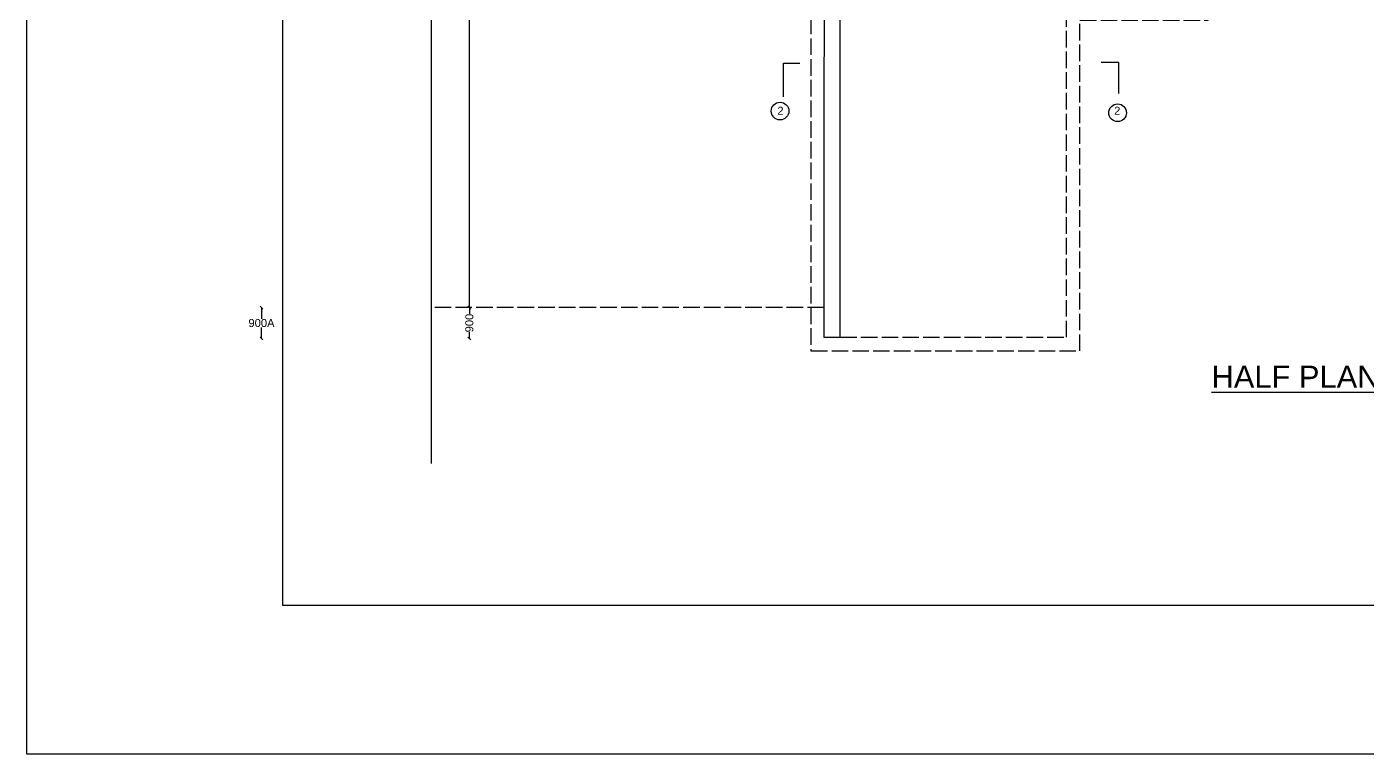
# Model space of a CAD drawing. Header units: metres. Extents: x 1152 to 2703, y 428 to 1487.
# Drawn here: x 1151.8 to 1637.4, y 428 to 691.5 of the extents above; entities that cross this region are included whole.
import ezdxf

# ---------------------------------------------------------------- set-up
doc = ezdxf.new("R2010")
doc.units = ezdxf.units.M
doc.header["$MEASUREMENT"] = 0
doc.linetypes.add('ACAD_ISO02W100', pattern=[15, 12, -3])
doc.layers.add('DRAWING', color=7, linetype='Continuous')
doc.styles.get("Standard").update_dxf_attribs({"font": 'ARIAL_1.TTF', "height": 2.9})
doc.dimstyles.get("Standard").update_dxf_attribs({"dimtxt": 1, "dimasz": 1, "dimexe": 0.18, "dimexo": 0.0625, "dimgap": 0.09, "dimtad": 0, "dimtih": 1, "dimtoh": 1, "dimdec": 0, "dimzin": 0, "dimdsep": 46, "dimtxsty": 'Standard', "dimblk": 'OBLIQUE', "dimcen": 0, "dimse1": 1, "dimse2": 1, "dimadec": 0, "dimazin": 0, "dimtfac": 1, "dimtdec": 0, "dimtofl": 0, "dimtmove": 0, "dimatfit": 3, "dimfxl": 0, "dimtolj": 1, "dimtzin": 0, "dimarcsym": 0})
picture_1 = doc.add_image_def('image1.jpg', size_in_pixel=(7220, 4931))

# ---------------------------------------------------------------- blocks, each defined once
blk = doc.blocks.new('_Oblique')
at = {"color": 0, "linetype": 'ByBlock', "lineweight": -2}
blk.add_line((-0.5, -0.5), (0.5, 0.5), dxfattribs=at)
blk = doc.blocks.new('*D52')
at = {"layer": 'Defpoints', "color": 0, "transparency": 16777216}
for p in [(1315.65, 818.66), (1312.1, 589.77), (1318.16, 589.77)]:
    blk.add_point(p, dxfattribs=at)
at = {"layer": 'DRAWING', "color": 0, "lineweight": -2, "transparency": 16777216}
for p, q in [((1312.1, 818.66), (1312.1, 709.63)), ((1312.1, 589.77), (1312.1, 698.81))]:
    blk.add_line(p, q, dxfattribs=at)
for p, rotation in [((1312.1, 818.66), 90), ((1312.1, 589.77), 270)]:
    blk.add_blockref('_Oblique', p, dxfattribs=dict(at, rotation=rotation))
at = {"layer": 'DRAWING', "color": 0, "transparency": 16777216, "insert": (1312.1, 704.22), "char_height": 2.9, "attachment_point": 5, "rotation": 90}
blk.add_mtext('\\A1;11426', dxfattribs=at)
blk = doc.blocks.new('*D53')
at = {"layer": 'Defpoints', "color": 0, "transparency": 16777216}
for p in [(1312.1, 589.77), (1236.8, 578.6), (1312.1, 578.6)]:
    blk.add_point(p, dxfattribs=at)
at = {"layer": 'DRAWING', "color": 0, "lineweight": -2, "transparency": 16777216}
for p, q in [((1236.8, 589.77), (1236.8, 585.76)), ((1236.8, 578.6), (1236.8, 582.62))]:
    blk.add_line(p, q, dxfattribs=at)
for p, rotation in [((1236.8, 589.77), 90), ((1236.8, 578.6), 270)]:
    blk.add_blockref('_Oblique', p, dxfattribs=dict(at, rotation=rotation))
at = {"layer": 'DRAWING', "color": 0, "transparency": 16777216, "insert": (1236.8, 584.19), "char_height": 2.9, "attachment_point": 5}
blk.add_mtext('\\A1;900A', dxfattribs=at)
blk = doc.blocks.new('*D54')
at = {"layer": 'Defpoints', "color": 0, "transparency": 16777216}
for p in [(1312.1, 589.77), (1312.1, 578.6), (1312.1, 578.6)]:
    blk.add_point(p, dxfattribs=at)
at = {"layer": 'DRAWING', "color": 0, "lineweight": -2, "transparency": 16777216}
for p, q in [((1312.1, 589.77), (1312.1, 587.48)), ((1312.1, 578.6), (1312.1, 580.9))]:
    blk.add_line(p, q, dxfattribs=at)
for p, rotation in [((1312.1, 589.77), 90), ((1312.1, 578.6), 270)]:
    blk.add_blockref('_Oblique', p, dxfattribs=dict(at, rotation=rotation))
at = {"layer": 'DRAWING', "color": 0, "transparency": 16777216, "insert": (1312.1, 584.19), "char_height": 2.9, "attachment_point": 5, "rotation": 90}
blk.add_mtext('\\A1;900', dxfattribs=at)

msp = doc.modelspace()

# ---------------------------------------------------------------- linework, layer by layer
at = {"layer": 'DRAWING'}
for points in [[(1244.54, 1471.31), (2592.98, 1471.31), (2592.98, 481.93), (1244.54, 481.93)], [(1446.48, 782.32), (1440.67, 782.32), (1440.54, 579.03), (1446.48, 579.03)]]:
    msp.add_lwpolyline(points, close=True, dxfattribs=at)
at = {"layer": 'DRAWING', "linetype": 'Continuous'}
msp.add_lwpolyline([(1298.29, 1239.03), (1298.29, 945.08), (1284.56, 940.08), (1312.03, 930.08), (1298.29, 925.08), (1298.29, 533.33)], dxfattribs=at)
at = {"layer": 'DRAWING', "linetype": 'ACAD_ISO02W100', "ltscale": 0.5}
for points in [[(1428.28, 872.71), (1428.28, 792.29), (1435.87, 792.29), (1435.87, 574.09), (1533.32, 574.09), (1533.32, 693.96), (1579.5, 693.96), (1658.06, 746.89), (1775.41, 746.89), (1775.41, 706.59), (1828.74, 706.59), (1828.74, 795.8)], [(1446.48, 579.03), (1528.41, 579.03), (1528.41, 698.46), (1578.44, 698.46), (1656.77, 751.5), (1780.43, 751.5), (1780.43, 711.41), (1814.69, 711.41), (1814.69, 789.87)], [(1440.55, 589.77), (1298.29, 589.77)]]:
    msp.add_lwpolyline(points, dxfattribs=at)
at = {"layer": 'DRAWING'}
for centre in [(1424.66, 660.99), (1546.96, 660.36)]:
    msp.add_circle(centre, 3.19, dxfattribs=at)

# ---------------------------------------------------------------- texts
for p in [(1423.69, 659.64), (1545.69, 659.66)]:
    msp.add_text('2', height=2.9, dxfattribs=at).set_placement(p)
at = {"layer": 'DRAWING', "insert": (1579.48, 568.75), "char_height": 8, "width": 237.8787, "attachment_point": 1}
msp.add_mtext('\\pi1.5069;{\\LHALF PLAN AT TOP HALF PLAN AT BOTTOM\\P\\pi81.897;(SCALE 1:100)}', dxfattribs=at)

# ---------------------------------------------------------------- dimensions: what is measured, and where the dimension line sits
at = {"layer": 'DRAWING'}
for base, p1, p2, text, picture, middle in [((1312.1, 589.77), (1315.65, 818.66), (1318.16, 589.77), '11426', '*D52', (1312.1, 704.22)), ((1312.1, 578.6), (1312.1, 589.77), (1312.1, 578.6), '900', '*D54', (1312.1, 584.19))]:
    dim = msp.add_linear_dim(base=base, p1=p1, p2=p2, angle=90, text=text, dimstyle='Standard', dxfattribs=at)
    dim.commit()
    dim.dimension.update_dxf_attribs({"geometry": picture, "text_midpoint": middle, "text_rotation": 90})
dim = msp.add_linear_dim(base=(1236.8, 578.6), p1=(1312.1, 589.77), p2=(1312.1, 578.6), angle=90, text='900A', dimstyle='Standard', dxfattribs=at)
dim.commit()
dim.dimension.update_dxf_attribs({"geometry": '*D53', "text_midpoint": (1236.8, 584.19)})

# ---------------------------------------------------------------- pictures from other files: only their frames are drawn
at = {"color": 2}
image = msp.add_image(picture_1, insert=(1151.77, 428.03), size_in_units=(1550.98, 1059.27), dxfattribs=dict(at, fade=30))
image.dxf.flags = 7

# ---------------------------------------------------------------- leaders
at = {"layer": 'DRAWING'}
for points in [[(1425.94, 666.18), (1425.94, 678.29), (1431.84, 678.29)], [(1547.37, 667.34), (1547.37, 678.53), (1541.06, 678.53)]]:
    msp.add_leader(points, dimstyle='Standard', override={"dimgap": 0.09, "dimtad": 0}, dxfattribs=at)

doc.saveas('drawing.dxf')
